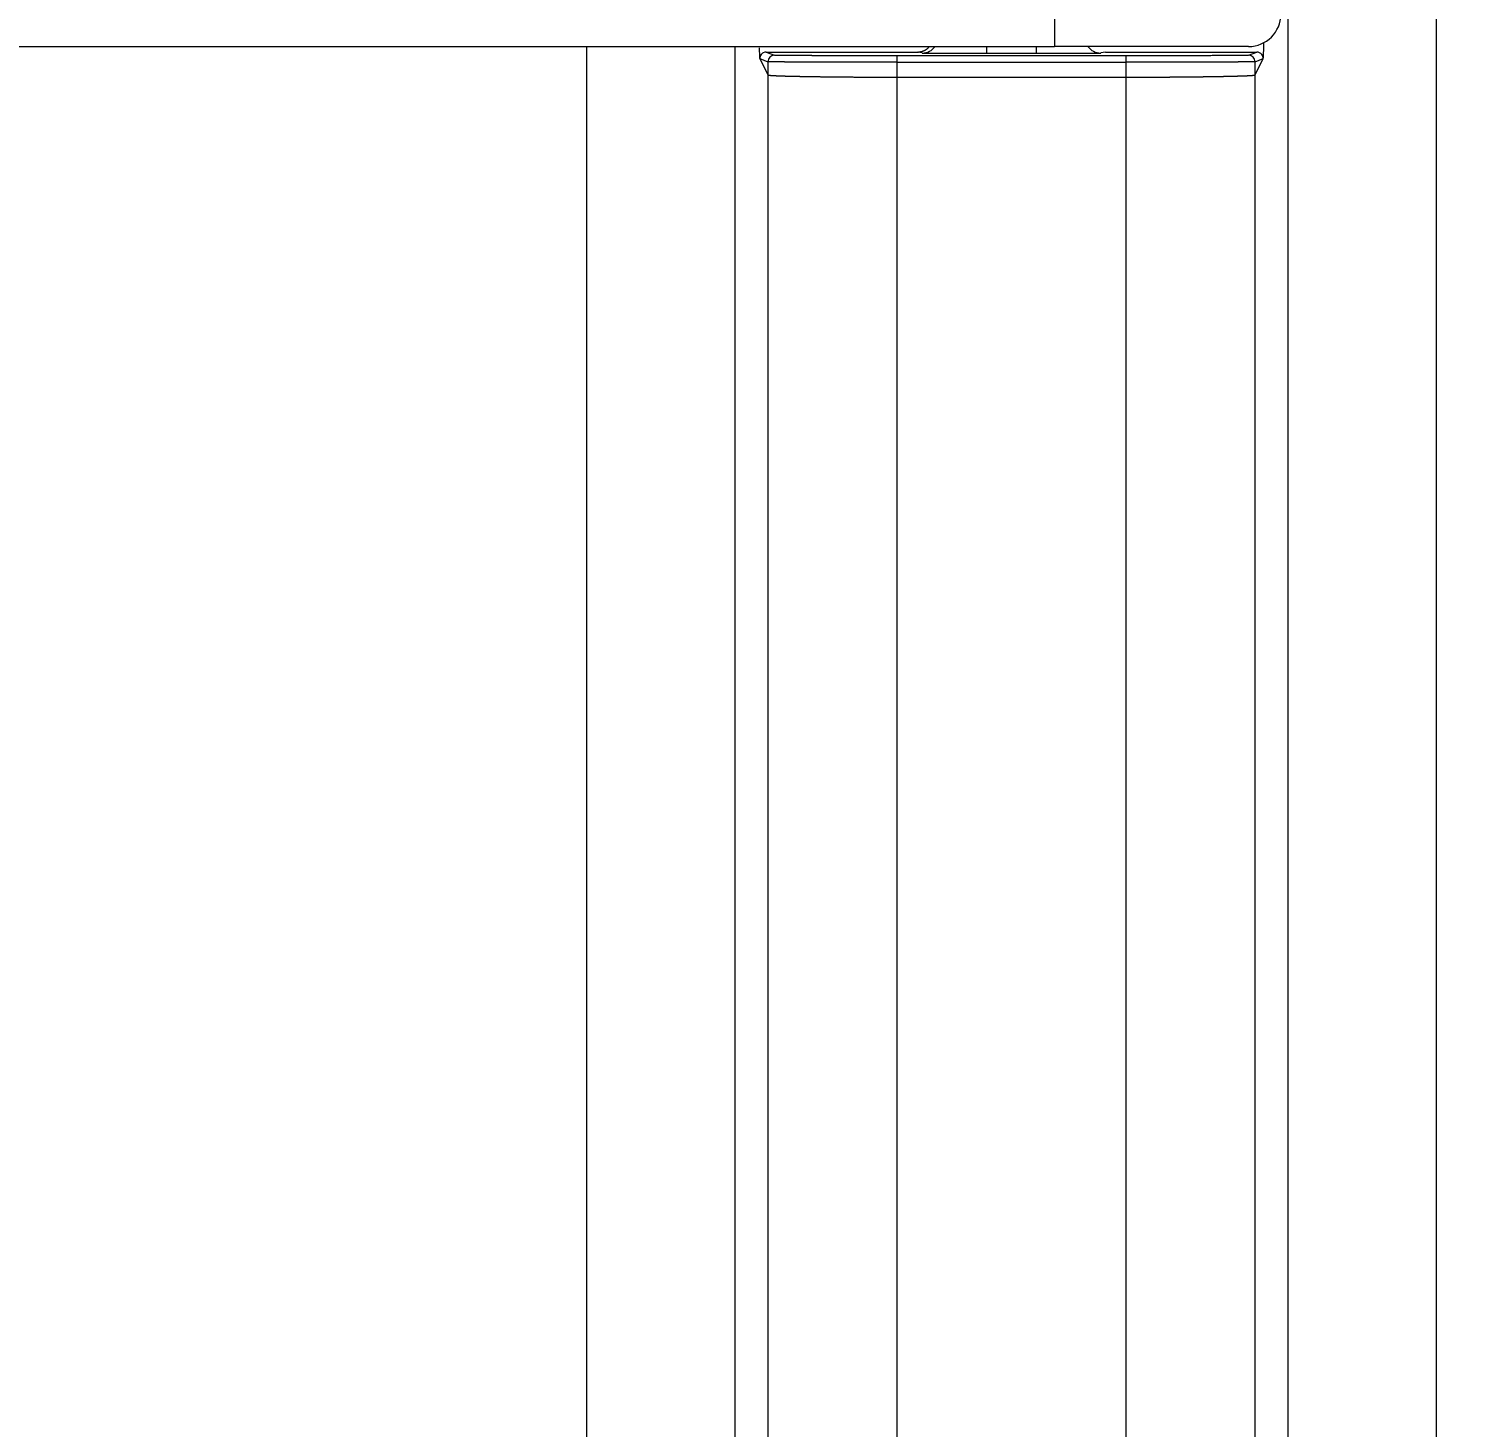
# Model space of a CAD drawing. Header units: millimetres. Extents: x 2433 to 4809, y -10272 to -6912.
# Drawn here: x 3226.88 to 3271.06, y -9527.94 to -9484.66 of the extents above; entities that cross this region are included whole.
import ezdxf

# ---------------------------------------------------------------- set-up
doc = ezdxf.new("R2010")
doc.units = ezdxf.units.MM
doc.layers.add('DIM', color=3, linetype='Continuous', lineweight=13)
doc.styles.add('ARIAL', font='arial.ttf')
doc.dimstyles.get("Standard").update_dxf_attribs({"dimtxt": 15, "dimasz": 15, "dimexe": 0.18, "dimexo": 0.0625, "dimgap": 4, "dimtad": 0, "dimtih": 1, "dimtoh": 1, "dimdec": 1, "dimdsep": 46, "dimtxsty": 'ARIAL', "dimcen": 0, "dimclrd": 3, "dimclre": 3, "dimclrt": 3, "dimadec": 0, "dimazin": 0, "dimtfac": 1, "dimtdec": 1, "dimtofl": 0, "dimtmove": 0, "dimatfit": 3, "dimfxl": 1, "dimtolj": 1, "dimtzin": 0, "dimarcsym": 0})

# ---------------------------------------------------------------- blocks, each defined once
blk = doc.blocks.new('*D46')
at = {"layer": 'Defpoints', "color": 0, "transparency": 16777216}
for p in [(3184.787, -7905.985), (3696.954, -9950.155), (3696.954, -9950.155)]:
    blk.add_point(p, dxfattribs=at)
at = {"layer": 'DIM', "color": 3, "lineweight": -2, "transparency": 16777216}
for p, q in [((3184.85, -7905.985), (3697.134, -7905.985)), ((3696.954, -7923.985), (3696.954, -8911.271)), ((3696.954, -9932.155), (3696.954, -8944.87)), ((3697.016, -9950.155), (3697.134, -9950.155))]:
    blk.add_line(p, q, dxfattribs=at)
at = {"layer": 'DIM', "color": 3, "transparency": 16777216}
for points in [[(3693.954, -7923.985), (3699.954, -7923.985), (3696.954, -7905.985)], [(3693.954, -9932.155), (3699.954, -9932.155), (3696.954, -9950.155)]]:
    blk.add_solid(points, dxfattribs=at)
at = {"layer": 'DIM', "color": 3, "transparency": 16777216, "insert": (3696.954, -8928.07), "char_height": 18, "attachment_point": 5, "style": 'ARIAL'}
blk.add_mtext('\\A1;(2280)', dxfattribs=at)

msp = doc.modelspace()

# ---------------------------------------------------------------- linework, layer by layer
at = {"linetype": 'Continuous', "lineweight": 13}
for p, q in [((3265.843, -9433.794), (3265.843, -9545.268)), ((3270.443, -9544.668), (3270.443, -9433.794)), ((3258.628, -9484.22), (3258.628, -9485.22)), ((2939.986, -9485.215), (3258.628, -9485.22)), ((3244.141, -9485.221), (3244.141, -9554.555)), ((3248.741, -9555.155), (3248.741, -9485.221)), ((3256.529, -9485.428), (3256.529, -9485.22)), ((3258.055, -9485.22), (3258.055, -9485.428)), ((3264.628, -9485.221), (3258.628, -9485.22)), ((3249.503, -9485.592), (3249.758, -9486.1)), ((3249.503, -9485.592), (3249.758, -9485.693)), ((3249.703, -9485.392), (3249.958, -9485.493)), ((3249.703, -9485.392), (3254.381, -9485.392)), ((3249.758, -9485.693), (3249.758, -9486.1)), ((3260.827, -9485.506), (3253.757, -9485.506)), ((3253.757, -9486.169), (3253.757, -9485.706)), ((3253.757, -9485.706), (3260.827, -9485.706)), ((3254.529, -9485.421), (3254.381, -9485.392)), ((3256.529, -9485.428), (3258.055, -9485.428)), ((3260.204, -9485.392), (3260.055, -9485.421)), ((3260.204, -9485.392), (3264.881, -9485.392)), ((3260.827, -9485.706), (3260.827, -9486.169)), ((3264.627, -9485.493), (3264.881, -9485.392)), ((3264.827, -9485.693), (3265.081, -9485.592)), ((3264.827, -9486.1), (3265.081, -9485.592)), ((3264.827, -9486.1), (3264.827, -9485.693)), ((3249.758, -9486.1), (3249.758, -9556.171)), ((3253.757, -9486.169), (3260.827, -9486.169)), ((3253.757, -9556.171), (3253.757, -9486.169)), ((3260.827, -9486.169), (3260.827, -9546.285)), ((3264.827, -9546.285), (3264.827, -9486.1))]:
    msp.add_line(p, q, dxfattribs=at)
msp.add_arc((3264.628, -9484.221), 1, 269.9991, 359.9991, dxfattribs=at)
for centre, major_axis, start_param, end_param in [((3254.529, -9484.922), (-0.098, -0.49), 0.197407, 1.127602), ((3260.055, -9484.922), (-0.098, 0.49), 2.014187, 2.944185)]:
    msp.add_ellipse(centre, major_axis=major_axis, ratio=0.999842, start_param=start_param, end_param=end_param, dxfattribs=at)
for points, knots in [([(3249.487, -9485.258), (3249.489, -9485.348), (3249.491, -9485.42), (3249.497, -9485.546), (3249.5, -9485.585), (3249.503, -9485.592)], [0, 0, 0, 0, 0.427221, 0.427221, 1, 1, 1, 1]), ([(3254.381, -9485.392), (3254.384, -9485.392), (3254.39, -9485.392), (3254.399, -9485.391), (3254.409, -9485.391), (3254.42, -9485.39), (3254.43, -9485.389), (3254.441, -9485.388), (3254.452, -9485.386), (3254.464, -9485.385), (3254.476, -9485.382), (3254.488, -9485.38), (3254.501, -9485.377), (3254.513, -9485.374), (3254.527, -9485.37), (3254.54, -9485.366), (3254.554, -9485.361), (3254.567, -9485.355), (3254.581, -9485.349), (3254.596, -9485.343), (3254.61, -9485.336), (3254.625, -9485.328), (3254.639, -9485.319), (3254.654, -9485.31), (3254.669, -9485.3), (3254.683, -9485.29), (3254.698, -9485.278), (3254.712, -9485.266), (3254.726, -9485.253), (3254.74, -9485.239), (3254.75, -9485.229), (3254.755, -9485.223), (3254.756, -9485.222)], [0, 0, 0, 0, 0.021593, 0.044023, 0.067297, 0.091427, 0.116419, 0.142285, 0.16903, 0.196664, 0.225194, 0.254629, 0.284976, 0.316244, 0.348443, 0.381584, 0.415677, 0.450738, 0.486775, 0.523784, 0.561753, 0.60067, 0.64052, 0.681282, 0.722938, 0.765464, 0.808838, 0.853034, 0.898028, 0.943799, 0.990324, 1, 1, 1, 1]), ([(3265.081, -9485.592), (3265.085, -9485.585), (3265.088, -9485.546), (3265.094, -9485.401), (3265.097, -9485.296), (3265.1, -9485.144), (3265.1, -9485.127), (3265.101, -9485.109)], [0, 0, 0, 0, 0.470948, 0.470948, 0.941897, 0.941897, 1, 1, 1, 1]), ([(3249.543, -9485.472), (3249.531, -9485.489), (3249.521, -9485.508), (3249.507, -9485.549), (3249.503, -9485.57), (3249.503, -9485.592)], [0, 0, 0, 0, 0.5, 0.5, 1, 1, 1, 1]), ([(3249.703, -9485.392), (3249.673, -9485.392), (3249.642, -9485.399), (3249.586, -9485.427), (3249.562, -9485.447), (3249.543, -9485.472)], [0, 0, 0, 0, 0.5, 0.5, 1, 1, 1, 1]), ([(3249.958, -9485.493), (3249.931, -9485.493), (3249.905, -9485.498), (3249.856, -9485.518), (3249.834, -9485.533), (3249.797, -9485.57), (3249.782, -9485.592), (3249.762, -9485.641), (3249.757, -9485.667), (3249.757, -9485.693)], [0, 0, 0, 0, 0.25, 0.25, 0.5, 0.5, 0.75, 0.75, 1, 1, 1, 1]), ([(3253.757, -9485.706), (3253.746, -9485.706), (3253.724, -9485.706), (3253.691, -9485.706), (3253.657, -9485.706), (3253.624, -9485.706), (3253.59, -9485.706), (3253.556, -9485.706), (3253.522, -9485.706), (3253.488, -9485.706), (3253.453, -9485.706), (3253.419, -9485.706), (3253.385, -9485.706), (3253.35, -9485.706), (3253.315, -9485.706), (3253.281, -9485.706), (3253.246, -9485.706), (3253.211, -9485.706), (3253.176, -9485.706), (3253.141, -9485.706), (3253.106, -9485.706), (3253.07, -9485.706), (3253.035, -9485.706), (3253, -9485.706), (3252.964, -9485.706), (3252.929, -9485.706), (3252.893, -9485.706), (3252.857, -9485.706), (3252.822, -9485.706), (3252.786, -9485.706), (3252.75, -9485.706), (3252.714, -9485.706), (3252.678, -9485.706), (3252.642, -9485.706), (3252.606, -9485.706), (3252.57, -9485.706), (3252.534, -9485.706), (3252.498, -9485.706), (3252.462, -9485.706), (3252.426, -9485.705), (3252.39, -9485.705), (3252.354, -9485.705), (3252.318, -9485.705), (3252.282, -9485.705), (3252.246, -9485.705), (3252.21, -9485.705), (3252.174, -9485.705), (3252.138, -9485.705), (3252.103, -9485.705), (3252.067, -9485.705), (3252.031, -9485.705), (3251.995, -9485.705), (3251.96, -9485.705), (3251.924, -9485.705), (3251.888, -9485.705), (3251.853, -9485.705), (3251.817, -9485.705), (3251.782, -9485.704), (3251.747, -9485.704), (3251.712, -9485.704), (3251.677, -9485.704), (3251.642, -9485.704), (3251.607, -9485.704), (3251.572, -9485.704), (3251.538, -9485.704), (3251.503, -9485.704), (3251.469, -9485.704), (3251.435, -9485.704), (3251.401, -9485.704), (3251.367, -9485.704), (3251.333, -9485.703), (3251.3, -9485.703), (3251.266, -9485.703), (3251.233, -9485.703), (3251.2, -9485.703), (3251.167, -9485.703), (3251.135, -9485.703), (3251.102, -9485.703), (3251.07, -9485.703), (3251.038, -9485.703), (3251.006, -9485.703), (3250.975, -9485.702), (3250.944, -9485.702), (3250.913, -9485.702), (3250.882, -9485.702), (3250.851, -9485.702), (3250.821, -9485.702), (3250.791, -9485.702), (3250.761, -9485.702), (3250.732, -9485.702), (3250.703, -9485.701), (3250.674, -9485.701), (3250.645, -9485.701), (3250.617, -9485.701), (3250.589, -9485.701), (3250.562, -9485.701), (3250.534, -9485.701), (3250.508, -9485.701), (3250.481, -9485.701), (3250.455, -9485.7), (3250.429, -9485.7), (3250.404, -9485.7), (3250.378, -9485.7), (3250.354, -9485.7), (3250.33, -9485.7), (3250.306, -9485.7), (3250.282, -9485.7), (3250.259, -9485.699), (3250.236, -9485.699), (3250.214, -9485.699), (3250.192, -9485.699), (3250.171, -9485.699), (3250.15, -9485.699), (3250.13, -9485.699), (3250.11, -9485.699), (3250.09, -9485.698), (3250.071, -9485.698), (3250.053, -9485.698), (3250.035, -9485.698), (3250.017, -9485.698), (3250, -9485.698), (3249.984, -9485.698), (3249.968, -9485.697), (3249.952, -9485.697), (3249.937, -9485.697), (3249.923, -9485.697), (3249.909, -9485.697), (3249.896, -9485.697), (3249.883, -9485.696), (3249.871, -9485.696), (3249.86, -9485.696), (3249.849, -9485.696), (3249.838, -9485.696), (3249.828, -9485.696), (3249.819, -9485.695), (3249.811, -9485.695), (3249.803, -9485.695), (3249.795, -9485.695), (3249.789, -9485.695), (3249.783, -9485.695), (3249.777, -9485.694), (3249.772, -9485.694), (3249.768, -9485.694), (3249.765, -9485.694), (3249.762, -9485.694), (3249.76, -9485.694), (3249.758, -9485.693), (3249.758, -9485.693), (3249.758, -9485.693)], [0, 0, 0, 0, 0.005326, 0.010674, 0.016043, 0.021432, 0.026843, 0.032274, 0.037727, 0.0432, 0.048695, 0.05421, 0.059747, 0.065304, 0.070883, 0.076482, 0.082103, 0.087744, 0.093407, 0.099091, 0.104795, 0.110521, 0.116267, 0.122035, 0.127824, 0.133633, 0.139464, 0.145315, 0.151188, 0.157082, 0.162996, 0.168932, 0.174888, 0.180866, 0.186865, 0.192884, 0.198925, 0.204987, 0.211069, 0.217173, 0.223298, 0.229443, 0.23561, 0.241798, 0.248006, 0.254236, 0.260487, 0.266758, 0.273051, 0.279365, 0.285699, 0.292055, 0.298432, 0.30483, 0.311248, 0.317688, 0.324149, 0.33063, 0.337133, 0.343657, 0.350202, 0.356767, 0.363354, 0.369962, 0.376591, 0.383241, 0.389911, 0.396603, 0.403316, 0.41005, 0.416804, 0.42358, 0.430377, 0.437195, 0.444034, 0.450893, 0.457774, 0.464676, 0.471599, 0.478543, 0.485508, 0.492493, 0.4995, 0.506528, 0.513577, 0.520647, 0.527738, 0.53485, 0.541982, 0.549136, 0.556311, 0.563507, 0.570724, 0.577962, 0.585221, 0.592501, 0.599802, 0.607124, 0.614466, 0.62183, 0.629215, 0.636621, 0.644048, 0.651496, 0.658965, 0.666455, 0.673966, 0.681498, 0.689051, 0.696625, 0.70422, 0.711836, 0.719473, 0.727131, 0.73481, 0.74251, 0.750231, 0.757973, 0.765736, 0.77352, 0.781325, 0.789151, 0.796998, 0.804866, 0.812755, 0.820665, 0.828596, 0.836548, 0.844521, 0.852515, 0.86053, 0.868566, 0.876623, 0.884701, 0.892801, 0.900921, 0.909062, 0.917224, 0.925407, 0.933611, 0.941836, 0.950082, 0.958349, 0.966637, 0.974947, 0.983277, 0.991628, 1, 1, 1, 1]), ([(3253.757, -9485.506), (3253.747, -9485.506), (3253.727, -9485.506), (3253.696, -9485.506), (3253.665, -9485.506), (3253.634, -9485.506), (3253.603, -9485.506), (3253.572, -9485.506), (3253.541, -9485.506), (3253.51, -9485.506), (3253.479, -9485.506), (3253.449, -9485.506), (3253.418, -9485.506), (3253.387, -9485.506), (3253.356, -9485.506), (3253.326, -9485.506), (3253.295, -9485.506), (3253.264, -9485.506), (3253.234, -9485.506), (3253.203, -9485.506), (3253.172, -9485.506), (3253.142, -9485.506), (3253.111, -9485.506), (3253.081, -9485.506), (3253.051, -9485.506), (3253.02, -9485.506), (3252.99, -9485.506), (3252.96, -9485.506), (3252.93, -9485.506), (3252.899, -9485.506), (3252.869, -9485.506), (3252.839, -9485.506), (3252.809, -9485.506), (3252.78, -9485.506), (3252.75, -9485.506), (3252.72, -9485.506), (3252.69, -9485.506), (3252.661, -9485.506), (3252.631, -9485.506), (3252.602, -9485.506), (3252.572, -9485.506), (3252.543, -9485.506), (3252.514, -9485.506), (3252.484, -9485.506), (3252.455, -9485.506), (3252.426, -9485.506), (3252.397, -9485.506), (3252.369, -9485.506), (3252.34, -9485.506), (3252.311, -9485.506), (3252.283, -9485.506), (3252.254, -9485.506), (3252.226, -9485.506), (3252.198, -9485.506), (3252.17, -9485.506), (3252.142, -9485.506), (3252.114, -9485.506), (3252.086, -9485.505), (3252.058, -9485.505), (3252.031, -9485.505), (3252.003, -9485.505), (3251.976, -9485.505), (3251.948, -9485.505), (3251.921, -9485.505), (3251.894, -9485.505), (3251.867, -9485.505), (3251.841, -9485.505), (3251.814, -9485.505), (3251.788, -9485.505), (3251.761, -9485.505), (3251.735, -9485.505), (3251.709, -9485.505), (3251.683, -9485.505), (3251.657, -9485.505), (3251.631, -9485.505), (3251.606, -9485.505), (3251.58, -9485.505), (3251.555, -9485.505), (3251.53, -9485.505), (3251.505, -9485.505), (3251.48, -9485.504), (3251.455, -9485.504), (3251.431, -9485.504), (3251.406, -9485.504), (3251.382, -9485.504), (3251.358, -9485.504), (3251.334, -9485.504), (3251.31, -9485.504), (3251.287, -9485.504), (3251.263, -9485.504), (3251.24, -9485.504), (3251.217, -9485.504), (3251.194, -9485.504), (3251.171, -9485.504), (3251.149, -9485.504), (3251.126, -9485.504), (3251.104, -9485.503), (3251.03, -9485.503), (3250.908, -9485.503), (3250.748, -9485.502), (3250.602, -9485.501), (3250.469, -9485.501), (3250.351, -9485.5), (3250.28, -9485.499), (3250.244, -9485.499), (3250.237, -9485.499), (3250.23, -9485.499), (3250.223, -9485.499), (3250.215, -9485.499), (3250.206, -9485.499), (3250.198, -9485.498), (3250.189, -9485.498), (3250.18, -9485.498), (3250.171, -9485.498), (3250.162, -9485.498), (3250.152, -9485.498), (3250.142, -9485.498), (3250.133, -9485.498), (3250.123, -9485.498), (3250.113, -9485.497), (3250.103, -9485.497), (3250.093, -9485.497), (3250.083, -9485.497), (3250.073, -9485.497), (3250.064, -9485.497), (3250.054, -9485.497), (3250.045, -9485.496), (3250.036, -9485.496), (3250.027, -9485.496), (3250.019, -9485.496), (3250.01, -9485.496), (3250.003, -9485.495), (3249.995, -9485.495), (3249.988, -9485.495), (3249.982, -9485.495), (3249.977, -9485.495), (3249.971, -9485.494), (3249.967, -9485.494), (3249.963, -9485.494), (3249.961, -9485.494), (3249.959, -9485.493), (3249.958, -9485.493), (3249.958, -9485.493)], [0, 0, 0, 0, 0.00521, 0.010419, 0.015629, 0.020839, 0.026048, 0.031257, 0.036467, 0.041676, 0.046885, 0.052094, 0.057303, 0.062512, 0.067721, 0.07293, 0.078139, 0.083348, 0.088556, 0.093765, 0.098973, 0.104182, 0.10939, 0.114599, 0.119807, 0.125016, 0.130224, 0.135432, 0.14064, 0.145848, 0.151056, 0.156264, 0.161473, 0.16668, 0.171888, 0.177096, 0.182304, 0.187512, 0.19272, 0.197928, 0.203135, 0.208343, 0.213551, 0.218759, 0.223966, 0.229174, 0.234382, 0.239589, 0.244797, 0.250004, 0.255212, 0.260419, 0.265627, 0.270835, 0.276042, 0.28125, 0.286457, 0.291665, 0.296872, 0.30208, 0.307287, 0.312495, 0.317702, 0.32291, 0.328117, 0.333325, 0.338532, 0.34374, 0.348947, 0.354155, 0.359363, 0.36457, 0.369778, 0.374986, 0.380193, 0.385401, 0.390609, 0.395816, 0.401024, 0.406232, 0.41144, 0.416647, 0.421855, 0.427063, 0.432271, 0.437479, 0.442687, 0.447895, 0.453103, 0.458311, 0.46352, 0.468728, 0.473936, 0.479144, 0.484353, 0.489561, 0.494769, 0.499978, 0.542143, 0.584292, 0.626419, 0.668524, 0.710601, 0.752649, 0.755551, 0.758648, 0.761939, 0.765426, 0.769107, 0.772984, 0.777055, 0.781322, 0.785784, 0.79044, 0.795292, 0.800338, 0.80558, 0.811016, 0.816648, 0.822474, 0.828496, 0.834712, 0.841124, 0.84773, 0.854531, 0.861528, 0.86872, 0.876106, 0.883688, 0.891464, 0.899436, 0.907603, 0.915964, 0.924521, 0.933273, 0.94222, 0.951362, 0.9607, 0.970232, 0.97996, 0.989882, 1, 1, 1, 1]), ([(3253.757, -9485.706), (3253.757, -9485.68), (3253.757, -9485.654), (3253.757, -9485.605), (3253.757, -9485.583), (3253.757, -9485.546), (3253.757, -9485.531), (3253.757, -9485.511), (3253.757, -9485.506), (3253.757, -9485.506)], [0, 0, 0, 0, 0.25, 0.25, 0.5, 0.5, 0.75, 0.75, 1, 1, 1, 1]), ([(3254.529, -9485.421), (3254.53, -9485.421), (3254.53, -9485.421), (3254.532, -9485.422), (3254.533, -9485.422), (3254.535, -9485.422), (3254.538, -9485.422), (3254.541, -9485.422), (3254.545, -9485.422), (3254.55, -9485.422), (3254.555, -9485.422), (3254.561, -9485.422), (3254.568, -9485.423), (3254.58, -9485.423), (3254.599, -9485.423), (3254.626, -9485.423), (3254.657, -9485.424), (3254.698, -9485.424), (3254.767, -9485.425), (3254.872, -9485.425), (3255.004, -9485.426), (3255.131, -9485.426), (3255.277, -9485.427), (3255.487, -9485.427), (3255.684, -9485.428), (3255.835, -9485.428), (3255.911, -9485.428), (3256.015, -9485.428), (3256.118, -9485.428), (3256.208, -9485.428), (3256.272, -9485.428), (3256.331, -9485.428), (3256.387, -9485.428), (3256.438, -9485.428), (3256.485, -9485.428), (3256.515, -9485.428), (3256.529, -9485.428)], [0, 0, 0, 0, 0.008219, 0.016892, 0.026015, 0.035586, 0.045602, 0.056062, 0.066964, 0.078305, 0.090084, 0.102299, 0.11495, 0.128036, 0.159161, 0.190154, 0.22104, 0.251839, 0.294318, 0.376751, 0.44909, 0.502642, 0.555306, 0.638339, 0.75203, 0.76865, 0.794499, 0.829657, 0.874272, 0.896488, 0.917303, 0.936707, 0.954692, 0.971244, 0.986352, 1, 1, 1, 1]), ([(3258.055, -9485.428), (3258.064, -9485.428), (3258.081, -9485.428), (3258.108, -9485.428), (3258.137, -9485.428), (3258.166, -9485.428), (3258.197, -9485.428), (3258.23, -9485.428), (3258.263, -9485.428), (3258.298, -9485.428), (3258.335, -9485.428), (3258.372, -9485.428), (3258.411, -9485.428), (3258.469, -9485.428), (3258.545, -9485.428), (3258.638, -9485.428), (3258.729, -9485.428), (3258.829, -9485.428), (3258.976, -9485.427), (3259.154, -9485.427), (3259.327, -9485.427), (3259.464, -9485.426), (3259.597, -9485.426), (3259.752, -9485.425), (3259.857, -9485.424), (3259.919, -9485.424), (3259.947, -9485.423), (3259.98, -9485.423), (3260.006, -9485.423), (3260.023, -9485.422), (3260.033, -9485.422), (3260.041, -9485.422), (3260.047, -9485.422), (3260.051, -9485.422), (3260.054, -9485.422), (3260.055, -9485.421), (3260.055, -9485.421)], [0, 0, 0, 0, 0.008218, 0.016889, 0.02601, 0.03558, 0.045596, 0.056056, 0.066957, 0.078298, 0.090077, 0.102293, 0.114945, 0.128032, 0.159156, 0.190149, 0.221033, 0.251832, 0.294348, 0.376741, 0.449062, 0.502632, 0.555244, 0.638278, 0.752022, 0.768578, 0.794406, 0.829586, 0.874267, 0.896481, 0.917294, 0.936698, 0.954683, 0.971237, 0.986348, 1, 1, 1, 1]), ([(3264.627, -9485.493), (3264.627, -9485.493), (3264.626, -9485.493), (3264.626, -9485.493), (3264.625, -9485.494), (3264.624, -9485.494), (3264.622, -9485.494), (3264.62, -9485.494), (3264.618, -9485.494), (3264.616, -9485.494), (3264.614, -9485.494), (3264.611, -9485.494), (3264.608, -9485.495), (3264.605, -9485.495), (3264.601, -9485.495), (3264.598, -9485.495), (3264.594, -9485.495), (3264.59, -9485.495), (3264.585, -9485.495), (3264.581, -9485.495), (3264.576, -9485.496), (3264.57, -9485.496), (3264.565, -9485.496), (3264.559, -9485.496), (3264.553, -9485.496), (3264.547, -9485.496), (3264.541, -9485.496), (3264.534, -9485.496), (3264.527, -9485.497), (3264.52, -9485.497), (3264.513, -9485.497), (3264.505, -9485.497), (3264.497, -9485.497), (3264.489, -9485.497), (3264.481, -9485.497), (3264.472, -9485.497), (3264.463, -9485.498), (3264.454, -9485.498), (3264.445, -9485.498), (3264.435, -9485.498), (3264.426, -9485.498), (3264.416, -9485.498), (3264.405, -9485.498), (3264.395, -9485.498), (3264.384, -9485.498), (3264.373, -9485.499), (3264.362, -9485.499), (3264.35, -9485.499), (3264.339, -9485.499), (3264.327, -9485.499), (3264.315, -9485.499), (3264.302, -9485.499), (3264.29, -9485.499), (3264.277, -9485.499), (3264.264, -9485.5), (3264.251, -9485.5), (3264.237, -9485.5), (3264.224, -9485.5), (3264.21, -9485.5), (3264.195, -9485.5), (3264.181, -9485.5), (3264.166, -9485.5), (3264.152, -9485.5), (3264.137, -9485.5), (3264.121, -9485.501), (3264.106, -9485.501), (3264.09, -9485.501), (3264.074, -9485.501), (3264.058, -9485.501), (3264.042, -9485.501), (3264.025, -9485.501), (3264.008, -9485.501), (3263.991, -9485.501), (3263.974, -9485.501), (3263.957, -9485.502), (3263.939, -9485.502), (3263.922, -9485.502), (3263.904, -9485.502), (3263.885, -9485.502), (3263.867, -9485.502), (3263.848, -9485.502), (3263.83, -9485.502), (3263.811, -9485.502), (3263.791, -9485.502), (3263.772, -9485.502), (3263.752, -9485.502), (3263.733, -9485.503), (3263.713, -9485.503), (3263.692, -9485.503), (3263.672, -9485.503), (3263.652, -9485.503), (3263.631, -9485.503), (3263.61, -9485.503), (3263.589, -9485.503), (3263.568, -9485.503), (3263.546, -9485.503), (3263.524, -9485.503), (3263.451, -9485.504), (3263.321, -9485.504), (3263.127, -9485.504), (3262.923, -9485.505), (3262.71, -9485.505), (3262.488, -9485.506), (3262.331, -9485.506), (3262.243, -9485.506), (3262.226, -9485.506), (3262.207, -9485.506), (3262.188, -9485.506), (3262.168, -9485.506), (3262.146, -9485.506), (3262.124, -9485.506), (3262.1, -9485.506), (3262.075, -9485.506), (3262.049, -9485.506), (3262.022, -9485.506), (3261.993, -9485.506), (3261.964, -9485.506), (3261.933, -9485.506), (3261.901, -9485.506), (3261.868, -9485.506), (3261.833, -9485.506), (3261.798, -9485.506), (3261.761, -9485.506), (3261.723, -9485.506), (3261.684, -9485.506), (3261.643, -9485.506), (3261.601, -9485.506), (3261.558, -9485.506), (3261.514, -9485.506), (3261.469, -9485.506), (3261.422, -9485.506), (3261.374, -9485.506), (3261.325, -9485.506), (3261.274, -9485.506), (3261.223, -9485.506), (3261.17, -9485.506), (3261.116, -9485.506), (3261.06, -9485.506), (3261.004, -9485.506), (3260.946, -9485.506), (3260.887, -9485.506), (3260.847, -9485.506), (3260.827, -9485.506)], [0, 0, 0, 0, 0.00521, 0.01042, 0.015629, 0.020839, 0.026049, 0.031258, 0.036467, 0.041677, 0.046886, 0.052095, 0.057304, 0.062514, 0.067723, 0.072931, 0.07814, 0.083349, 0.088558, 0.093767, 0.098975, 0.104184, 0.109392, 0.114601, 0.119809, 0.125018, 0.130226, 0.135434, 0.140643, 0.145851, 0.151059, 0.156267, 0.161475, 0.166683, 0.171891, 0.177099, 0.182307, 0.187515, 0.192723, 0.197931, 0.203139, 0.208346, 0.213554, 0.218762, 0.22397, 0.229177, 0.234385, 0.239593, 0.2448, 0.250008, 0.255215, 0.260423, 0.265631, 0.270838, 0.276046, 0.281253, 0.286461, 0.291668, 0.296876, 0.302083, 0.307291, 0.312499, 0.317706, 0.322914, 0.328121, 0.333329, 0.338536, 0.343744, 0.348951, 0.354159, 0.359367, 0.364574, 0.369782, 0.37499, 0.380197, 0.385405, 0.390613, 0.39582, 0.401028, 0.406236, 0.411444, 0.416651, 0.421859, 0.427067, 0.432275, 0.437483, 0.442691, 0.447899, 0.453107, 0.458315, 0.463524, 0.468732, 0.47394, 0.479148, 0.484357, 0.489565, 0.494773, 0.499982, 0.542145, 0.584291, 0.626419, 0.668523, 0.710602, 0.752653, 0.755533, 0.75861, 0.761882, 0.765351, 0.769016, 0.772877, 0.776934, 0.781188, 0.785637, 0.790283, 0.795125, 0.800163, 0.805397, 0.810827, 0.816453, 0.822275, 0.828294, 0.834509, 0.840919, 0.847526, 0.85433, 0.861329, 0.868524, 0.875916, 0.883504, 0.891288, 0.899268, 0.907444, 0.915816, 0.924385, 0.93315, 0.942111, 0.951269, 0.960622, 0.970172, 0.979919, 0.989861, 1, 1, 1, 1]), ([(3260.827, -9485.506), (3260.827, -9485.506), (3260.827, -9485.511), (3260.827, -9485.531), (3260.827, -9485.546), (3260.827, -9485.583), (3260.827, -9485.605), (3260.827, -9485.654), (3260.827, -9485.68), (3260.827, -9485.706)], [0, 0, 0, 0, 0.25, 0.25, 0.5, 0.5, 0.75, 0.75, 1, 1, 1, 1]), ([(3264.827, -9485.693), (3264.827, -9485.693), (3264.826, -9485.693), (3264.826, -9485.693), (3264.825, -9485.694), (3264.824, -9485.694), (3264.822, -9485.694), (3264.82, -9485.694), (3264.818, -9485.694), (3264.816, -9485.694), (3264.814, -9485.694), (3264.811, -9485.694), (3264.808, -9485.694), (3264.805, -9485.695), (3264.801, -9485.695), (3264.798, -9485.695), (3264.794, -9485.695), (3264.789, -9485.695), (3264.785, -9485.695), (3264.78, -9485.695), (3264.775, -9485.695), (3264.77, -9485.695), (3264.765, -9485.695), (3264.759, -9485.696), (3264.753, -9485.696), (3264.747, -9485.696), (3264.741, -9485.696), (3264.734, -9485.696), (3264.727, -9485.696), (3264.72, -9485.696), (3264.713, -9485.696), (3264.706, -9485.696), (3264.698, -9485.696), (3264.69, -9485.697), (3264.682, -9485.697), (3264.673, -9485.697), (3264.665, -9485.697), (3264.656, -9485.697), (3264.647, -9485.697), (3264.638, -9485.697), (3264.629, -9485.697), (3264.619, -9485.697), (3264.609, -9485.697), (3264.599, -9485.698), (3264.589, -9485.698), (3264.578, -9485.698), (3264.568, -9485.698), (3264.557, -9485.698), (3264.546, -9485.698), (3264.535, -9485.698), (3264.523, -9485.698), (3264.512, -9485.698), (3264.5, -9485.698), (3264.488, -9485.698), (3264.476, -9485.698), (3264.464, -9485.699), (3264.451, -9485.699), (3264.438, -9485.699), (3264.426, -9485.699), (3264.413, -9485.699), (3264.399, -9485.699), (3264.386, -9485.699), (3264.372, -9485.699), (3264.359, -9485.699), (3264.345, -9485.699), (3264.331, -9485.699), (3264.317, -9485.699), (3264.302, -9485.7), (3264.288, -9485.7), (3264.273, -9485.7), (3264.258, -9485.7), (3264.243, -9485.7), (3264.228, -9485.7), (3264.213, -9485.7), (3264.197, -9485.7), (3264.182, -9485.7), (3264.166, -9485.7), (3264.15, -9485.7), (3264.134, -9485.7), (3264.118, -9485.701), (3264.101, -9485.701), (3264.085, -9485.701), (3264.068, -9485.701), (3264.052, -9485.701), (3264.035, -9485.701), (3264.018, -9485.701), (3264.001, -9485.701), (3263.983, -9485.701), (3263.966, -9485.701), (3263.948, -9485.701), (3263.931, -9485.701), (3263.913, -9485.701), (3263.895, -9485.701), (3263.877, -9485.702), (3263.859, -9485.702), (3263.841, -9485.702), (3263.823, -9485.702), (3263.804, -9485.702), (3263.786, -9485.702), (3263.767, -9485.702), (3263.748, -9485.702), (3263.729, -9485.702), (3263.71, -9485.702), (3263.691, -9485.702), (3263.672, -9485.702), (3263.653, -9485.702), (3263.634, -9485.702), (3263.614, -9485.702), (3263.595, -9485.702), (3263.575, -9485.703), (3263.555, -9485.703), (3263.535, -9485.703), (3263.516, -9485.703), (3263.496, -9485.703), (3263.476, -9485.703), (3263.455, -9485.703), (3263.435, -9485.703), (3263.415, -9485.703), (3263.395, -9485.703), (3263.374, -9485.703), (3263.354, -9485.703), (3263.333, -9485.703), (3263.312, -9485.703), (3263.292, -9485.703), (3263.271, -9485.703), (3263.25, -9485.703), (3263.229, -9485.703), (3263.208, -9485.704), (3263.187, -9485.704), (3263.166, -9485.704), (3263.145, -9485.704), (3263.123, -9485.704), (3263.102, -9485.704), (3263.081, -9485.704), (3263.059, -9485.704), (3263.038, -9485.704), (3263.017, -9485.704), (3262.995, -9485.704), (3262.973, -9485.704), (3262.952, -9485.704), (3262.93, -9485.704), (3262.908, -9485.704), (3262.887, -9485.704), (3262.865, -9485.704), (3262.843, -9485.704), (3262.821, -9485.704), (3262.799, -9485.704), (3262.777, -9485.704), (3262.755, -9485.705), (3262.733, -9485.705), (3262.711, -9485.705), (3262.689, -9485.705), (3262.667, -9485.705), (3262.645, -9485.705), (3262.623, -9485.705), (3262.601, -9485.705), (3262.579, -9485.705), (3262.556, -9485.705), (3262.534, -9485.705), (3262.512, -9485.705), (3262.49, -9485.705), (3262.467, -9485.705), (3262.445, -9485.705), (3262.423, -9485.705), (3262.4, -9485.705), (3262.378, -9485.705), (3262.356, -9485.705), (3262.333, -9485.705), (3262.311, -9485.705), (3262.289, -9485.705), (3262.266, -9485.705), (3262.244, -9485.705), (3262.222, -9485.705), (3262.199, -9485.705), (3262.177, -9485.705), (3262.154, -9485.705), (3262.132, -9485.706), (3262.11, -9485.706), (3262.087, -9485.706), (3262.065, -9485.706), (3262.043, -9485.706), (3262.02, -9485.706), (3261.998, -9485.706), (3261.975, -9485.706), (3261.953, -9485.706), (3261.931, -9485.706), (3261.909, -9485.706), (3261.886, -9485.706), (3261.864, -9485.706), (3261.842, -9485.706), (3261.819, -9485.706), (3261.797, -9485.706), (3261.775, -9485.706), (3261.753, -9485.706), (3261.731, -9485.706), (3261.708, -9485.706), (3261.686, -9485.706), (3261.664, -9485.706), (3261.642, -9485.706), (3261.62, -9485.706), (3261.598, -9485.706), (3261.576, -9485.706), (3261.554, -9485.706), (3261.532, -9485.706), (3261.51, -9485.706), (3261.488, -9485.706), (3261.466, -9485.706), (3261.444, -9485.706), (3261.422, -9485.706), (3261.401, -9485.706), (3261.379, -9485.706), (3261.357, -9485.706), (3261.335, -9485.706), (3261.314, -9485.706), (3261.292, -9485.706), (3261.271, -9485.706), (3261.249, -9485.706), (3261.228, -9485.706), (3261.206, -9485.706), (3261.185, -9485.706), (3261.163, -9485.706), (3261.142, -9485.706), (3261.121, -9485.706), (3261.099, -9485.706), (3261.078, -9485.706), (3261.057, -9485.706), (3261.036, -9485.706), (3261.015, -9485.706), (3260.994, -9485.706), (3260.973, -9485.706), (3260.952, -9485.706), (3260.931, -9485.706), (3260.91, -9485.706), (3260.889, -9485.706), (3260.868, -9485.706), (3260.848, -9485.706), (3260.834, -9485.706), (3260.827, -9485.706)], [0, 0, 0, 0, 0.005204, 0.0104, 0.015587, 0.020767, 0.025938, 0.031102, 0.036257, 0.041404, 0.046543, 0.051674, 0.056797, 0.061912, 0.067018, 0.072117, 0.077207, 0.082289, 0.087364, 0.09243, 0.097488, 0.102537, 0.107579, 0.112613, 0.117638, 0.122656, 0.127665, 0.132666, 0.137659, 0.142644, 0.147621, 0.15259, 0.157551, 0.162503, 0.167448, 0.172384, 0.177312, 0.182232, 0.187144, 0.192048, 0.196944, 0.201832, 0.206711, 0.211583, 0.216446, 0.221302, 0.226149, 0.230988, 0.235819, 0.240642, 0.245456, 0.250263, 0.255061, 0.259852, 0.264634, 0.269408, 0.274174, 0.278932, 0.283682, 0.288424, 0.293158, 0.297883, 0.302601, 0.30731, 0.312011, 0.316704, 0.321389, 0.326066, 0.330735, 0.335396, 0.340048, 0.344693, 0.349329, 0.353958, 0.358578, 0.36319, 0.367794, 0.37239, 0.376977, 0.381557, 0.386128, 0.390692, 0.395247, 0.399794, 0.404333, 0.408864, 0.413387, 0.417902, 0.422409, 0.426907, 0.431398, 0.43588, 0.440354, 0.44482, 0.449278, 0.453728, 0.45817, 0.462604, 0.467029, 0.471447, 0.475856, 0.480257, 0.48465, 0.489035, 0.493412, 0.497781, 0.502142, 0.506494, 0.510839, 0.515175, 0.519504, 0.523824, 0.528136, 0.53244, 0.536736, 0.541023, 0.545303, 0.549575, 0.553838, 0.558093, 0.562341, 0.56658, 0.570811, 0.575034, 0.579248, 0.583455, 0.587654, 0.591844, 0.596026, 0.600201, 0.604367, 0.608525, 0.612675, 0.616817, 0.62095, 0.625076, 0.629193, 0.633303, 0.637404, 0.641497, 0.645582, 0.649659, 0.653728, 0.657789, 0.661841, 0.665886, 0.669922, 0.673951, 0.677971, 0.681983, 0.685987, 0.689983, 0.693971, 0.69795, 0.701922, 0.705885, 0.709841, 0.713788, 0.717727, 0.721658, 0.725581, 0.729496, 0.733402, 0.737301, 0.741191, 0.745074, 0.748948, 0.752814, 0.756672, 0.760522, 0.764364, 0.768198, 0.772023, 0.775841, 0.77965, 0.783452, 0.787245, 0.79103, 0.794807, 0.798576, 0.802337, 0.806089, 0.809834, 0.81357, 0.817299, 0.821019, 0.824731, 0.828435, 0.832131, 0.835819, 0.839498, 0.84317, 0.846833, 0.850489, 0.854136, 0.857775, 0.861406, 0.865029, 0.868644, 0.872251, 0.875849, 0.87944, 0.883022, 0.886597, 0.890163, 0.893721, 0.897271, 0.900813, 0.904346, 0.907872, 0.91139, 0.914899, 0.9184, 0.921894, 0.925379, 0.928856, 0.932325, 0.935785, 0.939238, 0.942683, 0.946119, 0.949547, 0.952968, 0.95638, 0.959784, 0.96318, 0.966568, 0.969947, 0.973319, 0.976682, 0.980038, 0.983385, 0.986724, 0.990055, 0.993378, 0.996693, 1, 1, 1, 1]), ([(3264.828, -9485.693), (3264.828, -9485.667), (3264.823, -9485.641), (3264.802, -9485.592), (3264.788, -9485.57), (3264.75, -9485.533), (3264.728, -9485.518), (3264.679, -9485.498), (3264.653, -9485.493), (3264.627, -9485.493)], [0, 0, 0, 0, 0.25, 0.25, 0.5, 0.5, 0.75, 0.75, 1, 1, 1, 1]), ([(3265.041, -9485.472), (3265.022, -9485.447), (3264.998, -9485.427), (3264.943, -9485.399), (3264.912, -9485.392), (3264.881, -9485.392)], [0, 0, 0, 0, 0.5, 0.5, 1, 1, 1, 1]), ([(3265.081, -9485.592), (3265.081, -9485.57), (3265.078, -9485.549), (3265.064, -9485.508), (3265.054, -9485.489), (3265.041, -9485.472)], [0, 0, 0, 0, 0.5, 0.5, 1, 1, 1, 1]), ([(3249.758, -9486.1), (3249.758, -9486.1), (3249.758, -9486.101), (3249.759, -9486.101), (3249.76, -9486.102), (3249.761, -9486.102), (3249.762, -9486.103), (3249.764, -9486.103), (3249.766, -9486.104), (3249.768, -9486.104), (3249.77, -9486.105), (3249.773, -9486.105), (3249.776, -9486.106), (3249.779, -9486.106), (3249.782, -9486.107), (3249.786, -9486.107), (3249.79, -9486.108), (3249.794, -9486.108), (3249.798, -9486.109), (3249.802, -9486.109), (3249.807, -9486.11), (3249.812, -9486.11), (3249.817, -9486.111), (3249.822, -9486.111), (3249.828, -9486.112), (3249.834, -9486.112), (3249.84, -9486.113), (3249.846, -9486.113), (3249.852, -9486.114), (3249.858, -9486.114), (3249.865, -9486.115), (3249.872, -9486.115), (3249.879, -9486.116), (3249.886, -9486.116), (3249.894, -9486.117), (3249.901, -9486.117), (3249.909, -9486.117), (3249.917, -9486.118), (3249.925, -9486.118), (3249.933, -9486.119), (3249.942, -9486.119), (3249.95, -9486.12), (3249.959, -9486.12), (3249.968, -9486.121), (3249.977, -9486.121), (3249.986, -9486.121), (3249.995, -9486.122), (3250.005, -9486.122), (3250.015, -9486.123), (3250.024, -9486.123), (3250.034, -9486.124), (3250.044, -9486.124), (3250.055, -9486.124), (3250.065, -9486.125), (3250.075, -9486.125), (3250.086, -9486.126), (3250.097, -9486.126), (3250.107, -9486.126), (3250.118, -9486.127), (3250.13, -9486.127), (3250.141, -9486.128), (3250.152, -9486.128), (3250.163, -9486.128), (3250.175, -9486.129), (3250.187, -9486.129), (3250.198, -9486.13), (3250.21, -9486.13), (3250.222, -9486.13), (3250.234, -9486.131), (3250.246, -9486.131), (3250.258, -9486.131), (3250.271, -9486.132), (3250.283, -9486.132), (3250.295, -9486.133), (3250.308, -9486.133), (3250.321, -9486.133), (3250.333, -9486.134), (3250.346, -9486.134), (3250.359, -9486.134), (3250.372, -9486.135), (3250.385, -9486.135), (3250.398, -9486.135), (3250.411, -9486.136), (3250.424, -9486.136), (3250.438, -9486.136), (3250.451, -9486.137), (3250.464, -9486.137), (3250.478, -9486.137), (3250.491, -9486.138), (3250.505, -9486.138), (3250.518, -9486.138), (3250.532, -9486.139), (3250.546, -9486.139), (3250.56, -9486.139), (3250.573, -9486.14), (3250.587, -9486.14), (3250.601, -9486.14), (3250.615, -9486.141), (3250.629, -9486.141), (3250.643, -9486.141), (3250.657, -9486.142), (3250.671, -9486.142), (3250.685, -9486.142), (3250.699, -9486.142), (3250.713, -9486.143), (3250.727, -9486.143), (3250.742, -9486.143), (3250.756, -9486.144), (3250.77, -9486.144), (3250.784, -9486.144), (3250.798, -9486.144), (3250.813, -9486.145), (3250.827, -9486.145), (3250.841, -9486.145), (3250.856, -9486.145), (3250.87, -9486.146), (3250.884, -9486.146), (3250.899, -9486.146), (3250.913, -9486.146), (3250.927, -9486.147), (3250.951, -9486.147), (3250.986, -9486.148), (3251.031, -9486.148), (3251.076, -9486.149), (3251.122, -9486.15), (3251.169, -9486.151), (3251.216, -9486.151), (3251.264, -9486.152), (3251.312, -9486.153), (3251.36, -9486.153), (3251.409, -9486.154), (3251.459, -9486.155), (3251.509, -9486.155), (3251.559, -9486.156), (3251.61, -9486.156), (3251.661, -9486.157), (3251.713, -9486.158), (3251.765, -9486.158), (3251.817, -9486.159), (3251.869, -9486.159), (3251.922, -9486.16), (3251.976, -9486.16), (3252.029, -9486.161), (3252.083, -9486.161), (3252.137, -9486.162), (3252.191, -9486.162), (3252.246, -9486.162), (3252.3, -9486.163), (3252.355, -9486.163), (3252.411, -9486.164), (3252.466, -9486.164), (3252.521, -9486.164), (3252.577, -9486.165), (3252.633, -9486.165), (3252.689, -9486.165), (3252.745, -9486.166), (3252.801, -9486.166), (3252.857, -9486.166), (3252.913, -9486.167), (3252.969, -9486.167), (3253.026, -9486.167), (3253.082, -9486.167), (3253.139, -9486.168), (3253.195, -9486.168), (3253.252, -9486.168), (3253.308, -9486.168), (3253.364, -9486.168), (3253.421, -9486.168), (3253.477, -9486.169), (3253.533, -9486.169), (3253.589, -9486.169), (3253.646, -9486.169), (3253.702, -9486.169), (3253.739, -9486.169), (3253.757, -9486.169)], [0, 0, 0, 0, 0.00517, 0.010323, 0.01546, 0.020581, 0.025685, 0.030773, 0.035844, 0.040899, 0.045937, 0.05096, 0.055965, 0.060955, 0.065928, 0.070884, 0.075824, 0.080748, 0.085655, 0.090546, 0.095421, 0.100279, 0.105121, 0.109946, 0.114755, 0.119547, 0.124324, 0.129083, 0.133827, 0.138554, 0.143264, 0.147958, 0.152636, 0.157297, 0.161942, 0.166571, 0.171183, 0.175778, 0.180358, 0.18492, 0.189467, 0.193997, 0.198511, 0.203008, 0.207489, 0.211953, 0.216401, 0.220833, 0.225248, 0.229647, 0.23403, 0.238396, 0.242745, 0.247079, 0.251395, 0.255696, 0.25998, 0.264247, 0.268499, 0.272734, 0.276952, 0.281154, 0.28534, 0.289509, 0.293662, 0.297798, 0.301918, 0.306022, 0.310109, 0.31418, 0.318234, 0.322272, 0.326294, 0.330299, 0.334288, 0.33826, 0.342216, 0.346156, 0.350079, 0.353986, 0.357876, 0.36175, 0.365608, 0.369449, 0.373274, 0.377082, 0.380874, 0.384649, 0.388409, 0.392151, 0.395878, 0.399588, 0.403281, 0.406958, 0.410619, 0.414263, 0.417891, 0.421503, 0.425098, 0.428677, 0.432239, 0.435785, 0.439315, 0.442828, 0.446324, 0.449805, 0.453269, 0.456716, 0.460147, 0.463562, 0.46696, 0.470342, 0.473708, 0.477057, 0.48039, 0.483706, 0.487006, 0.490289, 0.493556, 0.496807, 0.500041, 0.509964, 0.519868, 0.529753, 0.53962, 0.549467, 0.559296, 0.569106, 0.578896, 0.588669, 0.598422, 0.608156, 0.617872, 0.627569, 0.637247, 0.646906, 0.656546, 0.666168, 0.67577, 0.685354, 0.694919, 0.704465, 0.713992, 0.723501, 0.73299, 0.742461, 0.751913, 0.761346, 0.770761, 0.780156, 0.789533, 0.798891, 0.80823, 0.81755, 0.826851, 0.836134, 0.845397, 0.854642, 0.863868, 0.873075, 0.882264, 0.891433, 0.900584, 0.909716, 0.918829, 0.927923, 0.936999, 0.946055, 0.955093, 0.964112, 0.973112, 0.982094, 0.991056, 1, 1, 1, 1]), ([(3260.827, -9486.169), (3260.837, -9486.169), (3260.858, -9486.169), (3260.889, -9486.169), (3260.92, -9486.169), (3260.951, -9486.169), (3260.982, -9486.169), (3261.013, -9486.169), (3261.044, -9486.169), (3261.075, -9486.169), (3261.106, -9486.169), (3261.137, -9486.169), (3261.168, -9486.168), (3261.199, -9486.168), (3261.23, -9486.168), (3261.261, -9486.168), (3261.292, -9486.168), (3261.323, -9486.168), (3261.355, -9486.168), (3261.386, -9486.168), (3261.417, -9486.168), (3261.448, -9486.168), (3261.479, -9486.167), (3261.51, -9486.167), (3261.542, -9486.167), (3261.573, -9486.167), (3261.604, -9486.167), (3261.635, -9486.167), (3261.666, -9486.167), (3261.697, -9486.166), (3261.728, -9486.166), (3261.759, -9486.166), (3261.79, -9486.166), (3261.821, -9486.166), (3261.852, -9486.166), (3261.883, -9486.165), (3261.914, -9486.165), (3261.945, -9486.165), (3261.976, -9486.165), (3262.006, -9486.165), (3262.037, -9486.165), (3262.068, -9486.164), (3262.098, -9486.164), (3262.129, -9486.164), (3262.16, -9486.164), (3262.19, -9486.164), (3262.22, -9486.163), (3262.251, -9486.163), (3262.281, -9486.163), (3262.311, -9486.163), (3262.342, -9486.162), (3262.372, -9486.162), (3262.402, -9486.162), (3262.432, -9486.162), (3262.462, -9486.161), (3262.491, -9486.161), (3262.521, -9486.161), (3262.551, -9486.161), (3262.58, -9486.16), (3262.61, -9486.16), (3262.639, -9486.16), (3262.669, -9486.16), (3262.698, -9486.159), (3262.727, -9486.159), (3262.756, -9486.159), (3262.785, -9486.158), (3262.814, -9486.158), (3262.842, -9486.158), (3262.871, -9486.158), (3262.9, -9486.157), (3262.928, -9486.157), (3262.956, -9486.157), (3262.984, -9486.156), (3263.012, -9486.156), (3263.04, -9486.156), (3263.068, -9486.155), (3263.096, -9486.155), (3263.123, -9486.155), (3263.151, -9486.154), (3263.178, -9486.154), (3263.205, -9486.154), (3263.232, -9486.153), (3263.259, -9486.153), (3263.286, -9486.152), (3263.312, -9486.152), (3263.339, -9486.152), (3263.365, -9486.151), (3263.391, -9486.151), (3263.417, -9486.151), (3263.443, -9486.15), (3263.468, -9486.15), (3263.494, -9486.149), (3263.519, -9486.149), (3263.544, -9486.149), (3263.569, -9486.148), (3263.594, -9486.148), (3263.619, -9486.147), (3263.644, -9486.147), (3263.669, -9486.147), (3263.695, -9486.146), (3263.721, -9486.146), (3263.746, -9486.145), (3263.772, -9486.145), (3263.798, -9486.144), (3263.823, -9486.144), (3263.849, -9486.143), (3263.874, -9486.143), (3263.9, -9486.142), (3263.925, -9486.142), (3263.951, -9486.141), (3263.976, -9486.14), (3264.001, -9486.14), (3264.026, -9486.139), (3264.05, -9486.139), (3264.075, -9486.138), (3264.099, -9486.138), (3264.124, -9486.137), (3264.148, -9486.136), (3264.172, -9486.136), (3264.195, -9486.135), (3264.219, -9486.135), (3264.242, -9486.134), (3264.265, -9486.133), (3264.288, -9486.133), (3264.31, -9486.132), (3264.332, -9486.131), (3264.354, -9486.131), (3264.376, -9486.13), (3264.397, -9486.129), (3264.418, -9486.129), (3264.438, -9486.128), (3264.458, -9486.127), (3264.478, -9486.126), (3264.498, -9486.126), (3264.517, -9486.125), (3264.535, -9486.124), (3264.553, -9486.123), (3264.571, -9486.123), (3264.588, -9486.122), (3264.605, -9486.121), (3264.621, -9486.12), (3264.637, -9486.12), (3264.652, -9486.119), (3264.667, -9486.118), (3264.681, -9486.117), (3264.695, -9486.116), (3264.708, -9486.115), (3264.721, -9486.115), (3264.732, -9486.114), (3264.744, -9486.113), (3264.754, -9486.112), (3264.764, -9486.111), (3264.773, -9486.11), (3264.782, -9486.109), (3264.79, -9486.108), (3264.797, -9486.108), (3264.803, -9486.107), (3264.809, -9486.106), (3264.814, -9486.105), (3264.818, -9486.104), (3264.822, -9486.103), (3264.824, -9486.102), (3264.826, -9486.101), (3264.827, -9486.1), (3264.827, -9486.1)], [0, 0, 0, 0, 0.004935, 0.009876, 0.014823, 0.019775, 0.024734, 0.029698, 0.034667, 0.039643, 0.044624, 0.049611, 0.054603, 0.059602, 0.064606, 0.069616, 0.074631, 0.079653, 0.08468, 0.089712, 0.094751, 0.099795, 0.104845, 0.109901, 0.114963, 0.12003, 0.125103, 0.130182, 0.135266, 0.140356, 0.145452, 0.150554, 0.155661, 0.160774, 0.165893, 0.171018, 0.176148, 0.181285, 0.186426, 0.191574, 0.196727, 0.201886, 0.207051, 0.212222, 0.217398, 0.22258, 0.227768, 0.232962, 0.238161, 0.243366, 0.248577, 0.253793, 0.259016, 0.264244, 0.269477, 0.274717, 0.279962, 0.285213, 0.29047, 0.295732, 0.301, 0.306274, 0.311554, 0.316839, 0.322131, 0.327428, 0.33273, 0.338039, 0.343353, 0.348673, 0.353998, 0.35933, 0.364667, 0.37001, 0.375358, 0.380713, 0.386073, 0.391439, 0.39681, 0.402187, 0.407571, 0.412959, 0.418354, 0.423754, 0.42916, 0.434572, 0.43999, 0.445413, 0.450842, 0.456277, 0.461717, 0.467163, 0.472615, 0.478073, 0.483537, 0.489006, 0.494481, 0.499962, 0.505805, 0.511701, 0.517651, 0.523654, 0.52971, 0.53582, 0.541983, 0.548199, 0.554469, 0.560792, 0.567168, 0.573598, 0.580081, 0.586617, 0.593207, 0.59985, 0.606546, 0.613296, 0.620099, 0.626955, 0.633865, 0.640828, 0.647845, 0.654914, 0.662037, 0.669214, 0.676443, 0.683726, 0.691063, 0.698452, 0.705895, 0.713392, 0.720941, 0.728544, 0.736201, 0.74391, 0.751673, 0.75949, 0.767359, 0.775282, 0.783259, 0.791288, 0.799371, 0.807508, 0.815697, 0.82394, 0.832237, 0.840586, 0.848989, 0.857446, 0.865955, 0.874518, 0.883135, 0.891804, 0.900527, 0.909303, 0.918133, 0.927016, 0.935952, 0.944942, 0.953985, 0.963081, 0.972231, 0.981434, 0.99069, 1, 1, 1, 1])]:
    msp.add_open_spline(points, degree=3, knots=knots, dxfattribs=at)

# ---------------------------------------------------------------- dimensions: what is measured, and where the dimension line sits
at = {"layer": 'DIM', "color": 3}
dim = msp.add_linear_dim(base=(3696.954, -9950.155), p1=(3184.787, -7905.985), p2=(3696.954, -9950.155), angle=90, text='(2280)', dimstyle='Standard', override={"dimtxt": 18, "dimasz": 18, "dimgap": 5}, dxfattribs=at)
dim.commit()
dim.dimension.update_dxf_attribs({"geometry": '*D46', "text_midpoint": (3696.954, -8928.07)})

doc.saveas('drawing.dxf')
